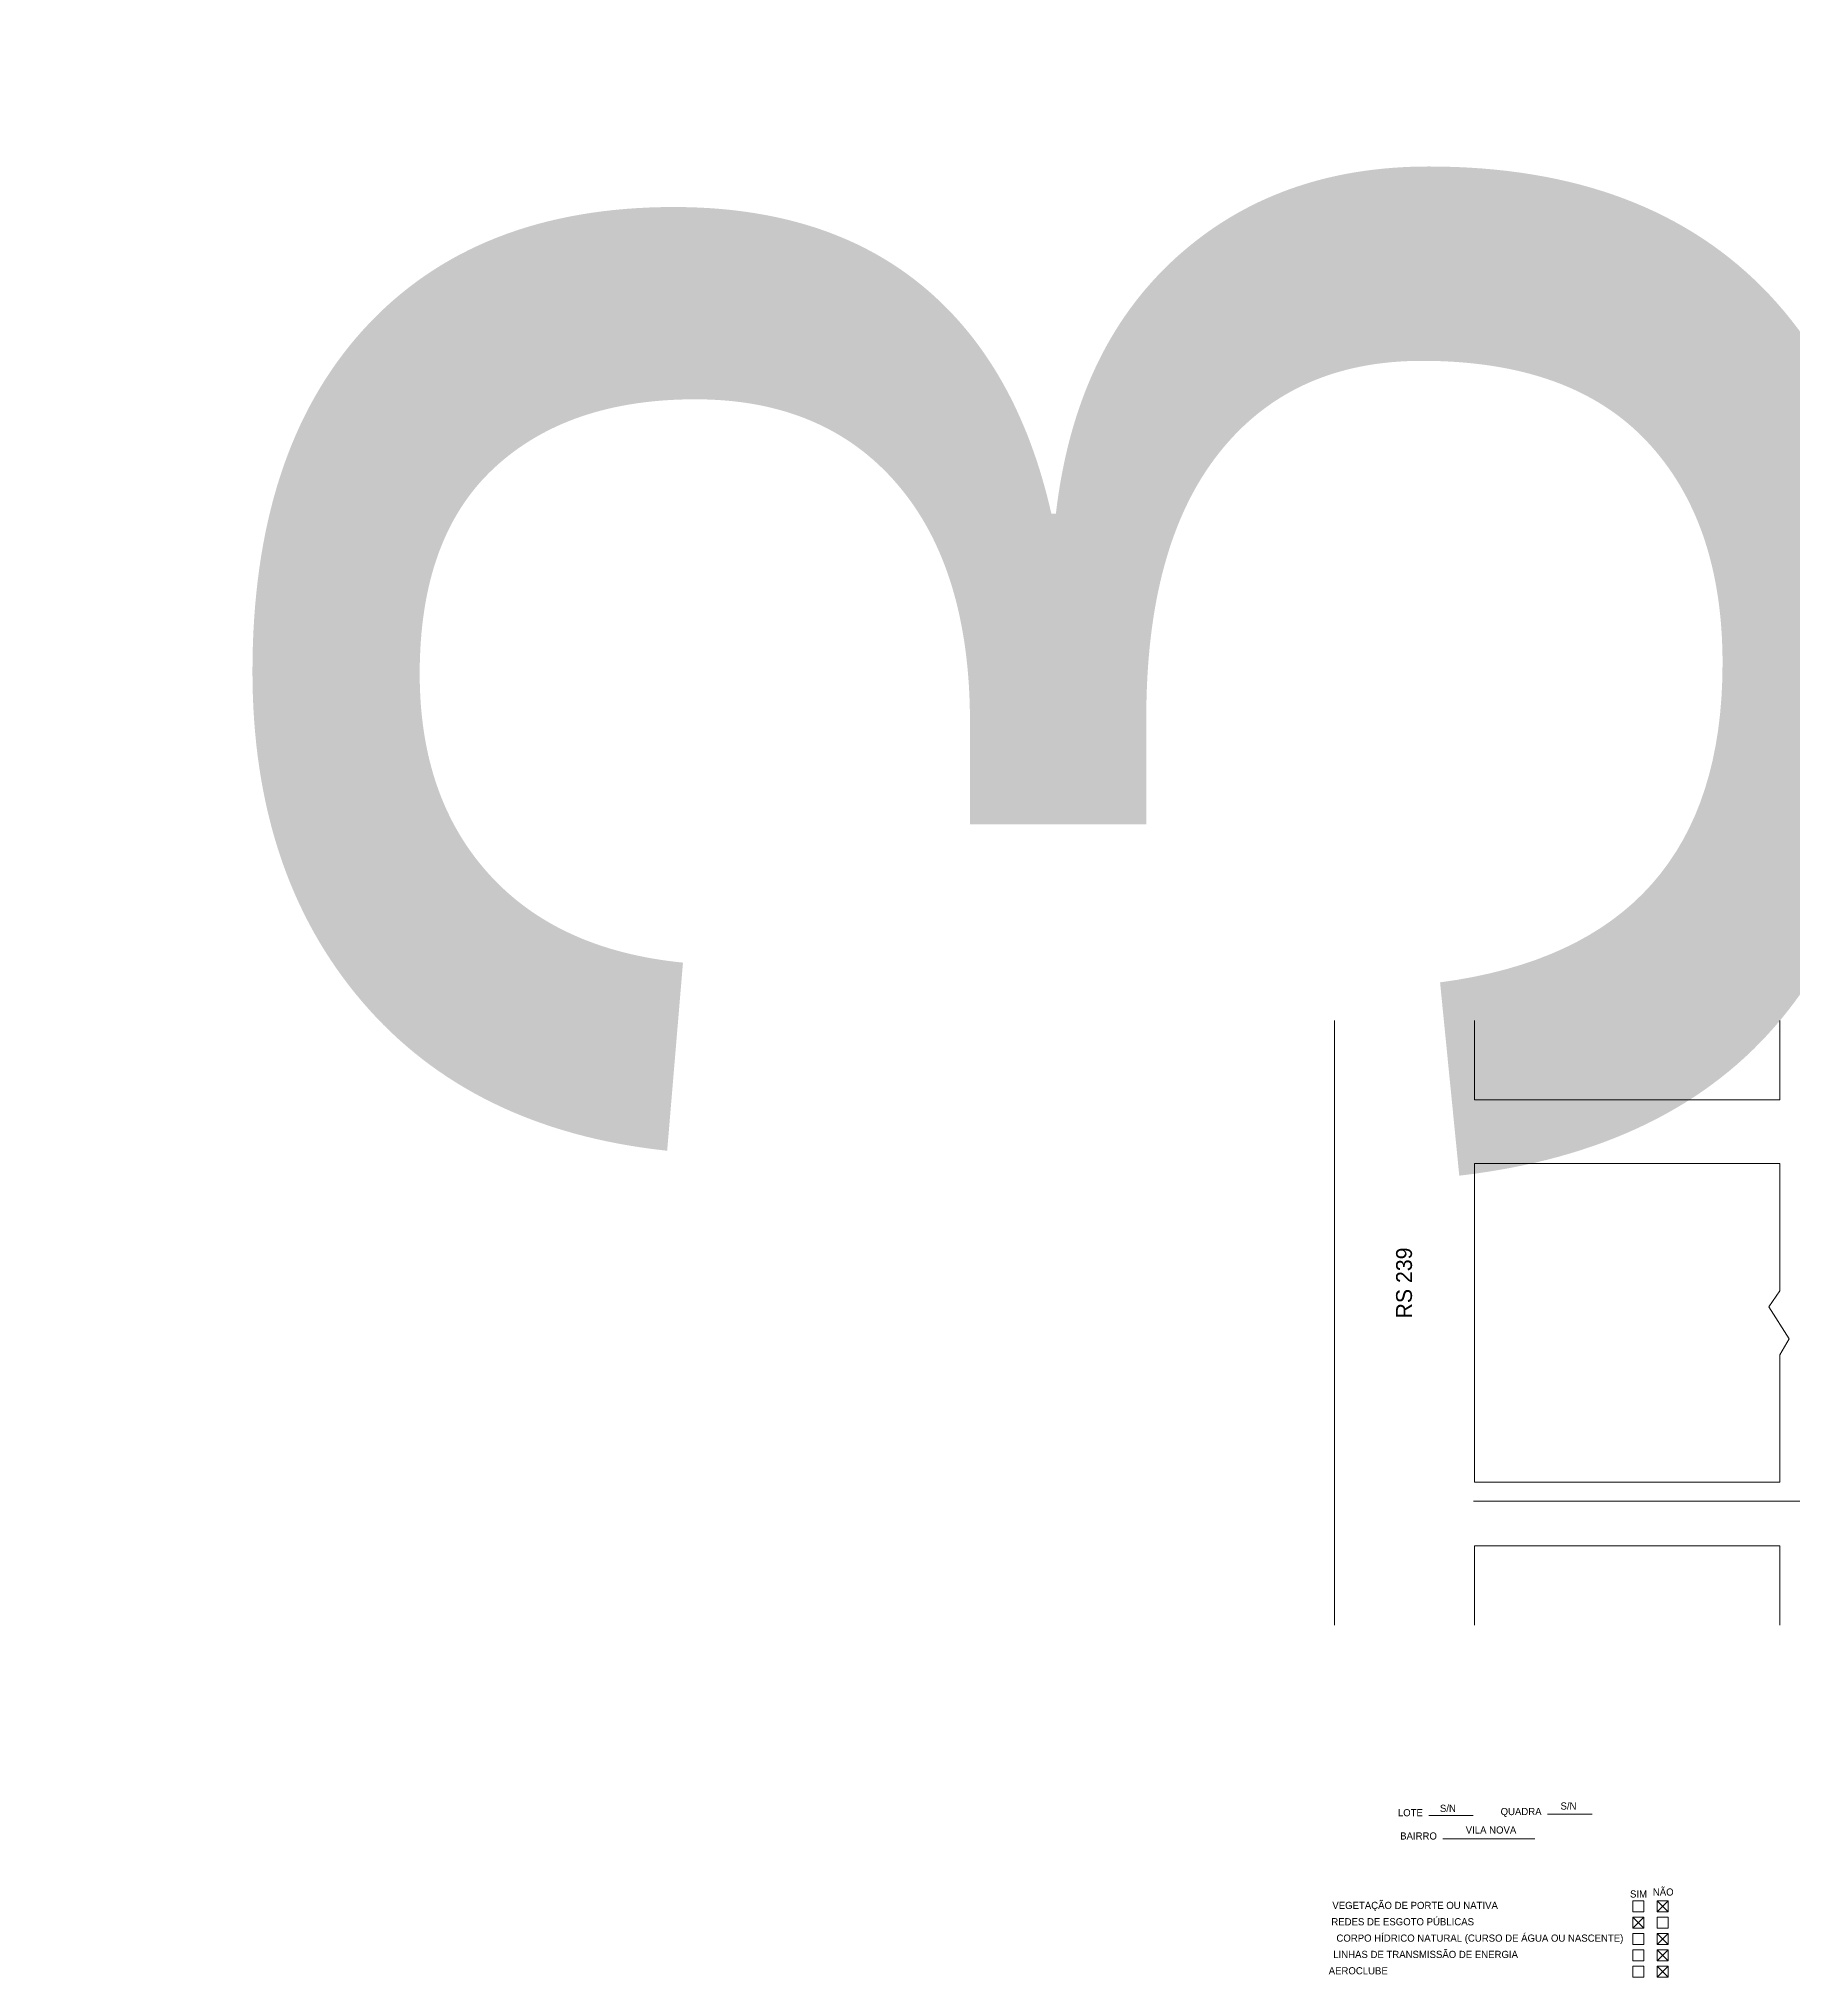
# Model space of a CAD drawing. Header units: feet. Extents: x -467 to 251, y -362 to 412.
# Drawn here: x -466.7 to -191.4, y 90.4 to 394.8 of the extents above; entities that cross this region are included whole.
import ezdxf

# ---------------------------------------------------------------- set-up
doc = ezdxf.new("R2010")
doc.units = ezdxf.units.FT
doc.header["$MEASUREMENT"] = 0
doc.layers.add('Textos', color=2, linetype='Continuous')
doc.dimstyles.new('Cota 200', dxfattribs={"dimtxt": 15, "dimasz": 15, "dimexe": 15, "dimexo": 15, "dimgap": 15, "dimtad": 1, "dimdec": 0, "dimtxsty": 'Standard', "dimblk": 'OBLIQUE', "dimcen": 15, "dimdle": 15, "dimclrd": 256, "dimclre": 256, "dimclrt": 256, "dimadec": 0, "dimazin": 0, "dimtfac": 1, "dimtdec": 0, "dimtmove": 0, "dimatfit": 3, "dimldrblk": 'OBLIQUE', "dimfxl": 1, "dimarcsym": 0})

# ---------------------------------------------------------------- blocks, each defined once
blk = doc.blocks.new('_Oblique')
at = {"color": 0, "linetype": 'ByBlock', "lineweight": -2}
blk.add_line((-0.5, -0.5), (0.5, 0.5), dxfattribs=at)
blk = doc.blocks.new('*D201')
at = {"layer": 'Defpoints', "color": 0, "lineweight": 18, "transparency": 16777216}
for p in [(-162.97, 168.13), (-162.97, 165.13), (-162.67, 165.13)]:
    blk.add_point(p, dxfattribs=at)
at = {"layer": 'Textos', "lineweight": -2, "transparency": 16777216}
for p, q in [((-162.67, 168.13), (-162.67, 394.8)), ((-162.67, 165.13), (-162.67, 168.13)), ((-147.97, 168.13), (-147.67, 168.13)), ((-162.67, 165.13), (-162.67, 150.13)), ((-147.97, 165.13), (-147.67, 165.13))]:
    blk.add_line(p, q, dxfattribs=at)
at = {"layer": 'Textos', "lineweight": -2, "transparency": 16777216, "xscale": 15, "yscale": 15, "zscale": 15}
for p, rotation in [((-162.67, 168.13), 270), ((-162.67, 165.13), 90)]:
    blk.add_blockref('_Oblique', p, dxfattribs=dict(at, rotation=rotation))
at = {"layer": 'Textos', "transparency": 16777216, "insert": (-302.67, 296.47), "char_height": 250, "attachment_point": 5, "rotation": 90}
blk.add_mtext('3', dxfattribs=at)

msp = doc.modelspace()

# ---------------------------------------------------------------- linework, layer by layer
at = {"lineweight": 18, "ltscale": 3}
for p, q in [((-263.26, 145.63), (-263.26, 240.63)), ((-241.26, 228.13), (-241.26, 240.63)), ((-193.36, 228.13), (-193.36, 240.63)), ((-241.26, 228.13), (-193.36, 228.13)), ((-241.26, 218.13), (-193.36, 218.13)), ((-241.26, 168.13), (-241.26, 218.13)), ((-193.36, 198.13), (-193.36, 218.13)), ((-193.36, 198.13), (-195.07, 195.63)), ((-195.07, 195.63), (-191.86, 190.63)), ((-191.86, 190.63), (-193.36, 188.13)), ((-193.36, 168.13), (-193.36, 188.13)), ((-241.26, 168.13), (-193.36, 168.13)), ((-241.42, 165.13), (-77.3, 165.13)), ((-241.26, 158.13), (-193.36, 158.13)), ((-241.26, 145.63), (-241.26, 158.13)), ((-193.36, 145.63), (-193.36, 158.13))]:
    msp.add_line(p, q, dxfattribs=at)
at = {"linetype": 'ByBlock', "lineweight": 18, "ltscale": 3}
for p, q in [((-248.48, 115.76), (-241.47, 115.76)), ((-229.84, 115.94), (-222.83, 115.94)), ((-246.28, 112.1), (-231.82, 112.1)), ((-216.41, 102.35), (-214.68, 102.35)), ((-216.41, 102.35), (-216.41, 100.62)), ((-216.41, 100.62), (-214.68, 100.62)), ((-214.68, 102.35), (-214.68, 100.62)), ((-212.6, 102.35), (-210.87, 102.35)), ((-212.6, 102.35), (-212.6, 100.62)), ((-210.87, 102.35), (-212.6, 100.62)), ((-212.6, 102.35), (-210.87, 100.62)), ((-212.6, 100.62), (-210.87, 100.62)), ((-210.87, 102.35), (-210.87, 100.62)), ((-216.41, 99.79), (-214.68, 99.79)), ((-216.41, 99.79), (-216.41, 98.05)), ((-214.68, 99.79), (-216.41, 98.05)), ((-216.41, 99.79), (-214.68, 98.05)), ((-216.41, 98.05), (-214.68, 98.05)), ((-214.68, 99.79), (-214.68, 98.05)), ((-212.6, 99.79), (-210.87, 99.79)), ((-212.6, 99.79), (-212.6, 98.05)), ((-212.6, 98.05), (-210.87, 98.05)), ((-210.87, 99.79), (-210.87, 98.05)), ((-216.41, 97.22), (-214.68, 97.22)), ((-216.41, 97.22), (-216.41, 95.49)), ((-216.41, 95.49), (-214.68, 95.49)), ((-216.41, 94.65), (-214.68, 94.65)), ((-216.41, 94.65), (-216.41, 92.92)), ((-214.68, 97.22), (-214.68, 95.49)), ((-214.68, 94.65), (-214.68, 92.92)), ((-212.6, 97.22), (-210.87, 97.22)), ((-212.6, 97.22), (-212.6, 95.49)), ((-210.87, 97.22), (-212.6, 95.49)), ((-212.6, 97.22), (-210.87, 95.49)), ((-212.6, 95.49), (-210.87, 95.49)), ((-212.6, 94.65), (-210.87, 94.65)), ((-212.6, 94.65), (-212.6, 92.92)), ((-210.87, 94.65), (-212.6, 92.92)), ((-212.6, 94.65), (-210.87, 92.92)), ((-210.87, 97.22), (-210.87, 95.49)), ((-210.87, 94.65), (-210.87, 92.92)), ((-216.41, 92.92), (-214.68, 92.92)), ((-216.41, 92.08), (-214.68, 92.08)), ((-216.41, 92.08), (-216.41, 90.35)), ((-214.68, 92.08), (-214.68, 90.35)), ((-212.6, 92.92), (-210.87, 92.92)), ((-212.6, 92.08), (-210.87, 92.08)), ((-212.6, 92.08), (-212.6, 90.35)), ((-210.87, 92.08), (-212.6, 90.35)), ((-212.6, 92.08), (-210.87, 90.35)), ((-210.87, 92.08), (-210.87, 90.35)), ((-216.41, 90.35), (-214.68, 90.35)), ((-212.6, 90.35), (-210.87, 90.35))]:
    msp.add_line(p, q, dxfattribs=at)

# ---------------------------------------------------------------- texts
at = {"layer": 'Textos', "insert": (-253.6, 204.96), "char_height": 2.5, "attachment_point": 3, "rotation": 90}
msp.add_mtext('{\\fStylus BT|b0|i0|c0|p34;RS 239}', dxfattribs=at)
at = {"layer": 'Textos', "char_height": 1.125, "attachment_point": 3}
for s, insert in [('{\\fStylus BT|b0|i0|c0|p34;LOTE}', (-249.39, 116.76)), ('{\\fStylus BT|b0|i0|c0|p34;S/N}', (-244.21, 117.44)), ('{\\fStylus BT|b0|i0|c0|p34;QUADRA}', (-230.75, 116.94)), ('{\\fStylus BT|b0|i0|c0|p34;S/N}', (-225.27, 117.81)), ('{\\fStylus BT|b0|i0|c0|p34;BAIRRO}', (-247.19, 113.1)), ('{\\fStylus BT|b0|i0|c0|p34;VILA NOVA}', (-234.72, 114.04)), ('{\\fStylus BT|b0|i0|c0|p34;SIM}', (-214.19, 103.99)), ('{\\fStylus BT|b0|i0|c0|p34;NÃO}', (-210.02, 104.3)), ('{\\fStylus BT|b0|i0|c0|p34;VEGETAÇÃO DE PORTE OU NATIVA}', (-237.61, 102.2)), ('{\\fStylus BT|b0|i0|c0|p34;REDES DE ESGOTO PÚBLICAS}', (-241.36, 99.63)), ('{\\fStylus BT|b0|i0|c0|p34;LINHAS DE TRANSMISSÃO DE ENERGIA}', (-234.46, 94.5)), ('{\\fStylus BT|b0|i0|c0|p34;CORPO HÍDRICO NATURAL (CURSO DE ÁGUA OU NASCENTE)}', (-217.91, 97.06)), ('{\\fStylus BT|b0|i0|c0|p34;AEROCLUBE}', (-254.9, 91.93))]:
    msp.add_mtext(s, dxfattribs=dict(at, insert=insert))

# ---------------------------------------------------------------- dimensions: what is measured, and where the dimension line sits
at = {"layer": 'Textos'}
dim = msp.add_linear_dim(base=(-162.67, 165.13), p1=(-162.97, 168.13), p2=(-162.97, 165.13), angle=90, dimstyle='Cota 200', override={"dimtxt": 250, "dimjust": 1}, dxfattribs=at)
dim.commit()
dim.dimension.update_dxf_attribs({"geometry": '*D201', "text_midpoint": (-302.67, 296.47)})

doc.saveas('drawing.dxf')
